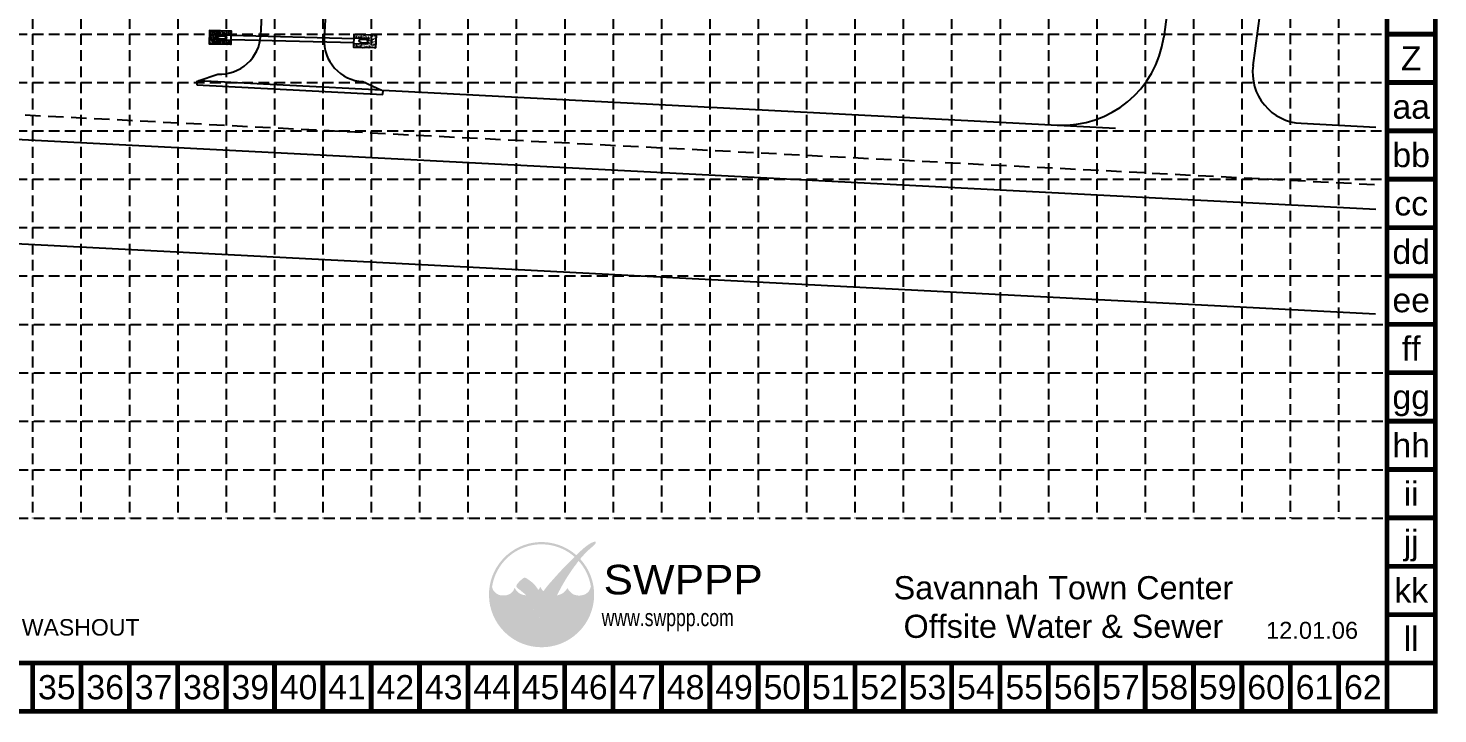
# Model space of a CAD drawing. Header units: feet. Extents: x 23660 to 25174, y 8780 to 9727.
# Drawn here: x 24486 to 25174, y 8780 to 9114 of the extents above; entities that cross this region are included whole.
import ezdxf
from ezdxf.enums import TextEntityAlignment as Align

# ---------------------------------------------------------------- set-up
doc = ezdxf.new("R2010")
doc.units = ezdxf.units.FT
doc.header["$LTSCALE"] = 60
doc.header["$MEASUREMENT"] = 0
doc.linetypes.add('HIDDEN', pattern=[0.375, 0.25, -0.125])
doc.linetypes.add('HIDDEN2', pattern=[0.1875, 0.125, -0.0625])
for name, color, linetype in [('Access Easement', 9, 'Continuous'), ('BASE', 7, 'Continuous'), ('GRID', 254, 'HIDDEN'), ('LEGEND', 7, 'Continuous'), ('LOGO', 7, 'Continuous'), ('PARK', 254, 'Continuous'), ('PRO-PAV', 7, 'Continuous'), ('PRO-ROCK', 7, 'Continuous'), ('PRO-STM', 7, 'Continuous'), ('PRO-STM-HDWL', 2, 'Continuous'), ('ROAD', 254, 'Continuous')]:
    doc.layers.add(name, color=color, linetype=linetype)
doc.styles.add("L200'", font='ARIAL.TTF', dxfattribs={"height": 0.001969})
doc.styles.add('LOGO1', font='Rockeb.TTF', dxfattribs={"height": 25})
doc.styles.get("Standard").update_dxf_attribs({"font": 'ARIAL.TTF'})

# ---------------------------------------------------------------- blocks, each defined once
blk = doc.blocks.new('new logo')
at = {"layer": 'LOGO'}
h = blk.add_hatch(color=170, dxfattribs=at)
h.paths.add_polyline_path([(67.4, 44.1), (66.8, 44.7), (66.3, 45.2), (66, 45.8), (65.5, 46.4), (65.1, 47.2), (64.7, 47.9), (64.4, 48.5), (64.2, 49), (63.9, 49.6), (63.7, 50.1), (63.3, 51), (62.9, 52), (62.6, 52.8), (62.4, 53.3), (62.2, 53.7), (62.1, 54.2), (61.9, 54.7), (61.7, 55.2), (61.5, 55.7), (61.3, 56.3), (61, 56.8), (60.8, 57.4), (60.5, 57.9), (60.2, 58.5), (60, 59.1), (59.7, 59.6), (59.3, 60.2), (59, 60.8), (58.7, 61.3), (58.3, 61.9), (58, 62.4), (57.6, 62.9), (57.3, 63.4), (56.9, 63.9), (56.6, 64.3), (56.3, 64.7), (55.9, 65.1), (55.6, 65.5), (55.2, 65.9), (54.9, 66.2), (54, 66.2), (52.9, 66.3), (52, 66.5), (51.5, 66.6), (50.9, 66.8), (50.3, 67), (49.4, 67.4), (48.3, 67.9), (47.3, 68.6), (46.5, 69.3), (45.7, 70), (45, 70.8), (44.4, 71.5), (44, 72.2), (43.6, 72.7), (43.4, 72.9), (43.2, 73.2), (43.1, 73.4), (43, 73.5), (42.8, 73.7), (42.7, 73.7), (42.7, 73.8), (42.6, 73.8), (42.5, 73.7), (42.5, 73.6), (42.4, 73.5), (42.4, 73.4), (42.3, 73.2), (42.2, 72.8), (42, 72.1), (41.7, 71.5), (41.4, 70.9), (41, 70.3), (40.5, 69.8), (40, 69.2), (39.4, 68.7), (38.8, 68.2), (38.1, 67.7), (37.3, 67.3), (36.5, 66.9), (35.7, 66.6), (34.9, 66.3), (34, 66.1), (33, 66), (31.9, 65.9), (30.8, 65.9), (29.6, 65.9), (28.6, 66), (27.6, 66.1), (26.7, 66.4), (25.8, 66.7), (25, 67.1), (24.1, 67.6), (23.2, 68.2), (22.4, 68.9), (21.8, 69.5), (21.4, 69.9), (21, 70.4), (20.6, 70.9), (20.2, 71.5), (19.9, 72.1), (19.5, 72.9), (19.2, 73.8), (18.9, 74.8, -0.595729), (106.3, 106.8), (107, 107.5), (107.5, 108), (108.1, 108.6, 37.93689), (112.3, 104.5), (112.1, 104.2), (111.6, 103.7), (111.1, 103.1), (110.6, 102.5, -0.146449), (123.6, 75), (123.3, 74.5), (123.1, 74), (122.9, 73.5), (122.8, 73.1), (122.5, 72.4), (122.2, 71.7), (121.9, 71.1), (121.5, 70.5), (121.1, 70), (120.7, 69.5), (120.2, 69), (119.6, 68.6), (119, 68.1), (118.4, 67.7), (117.8, 67.4), (117.1, 67), (116.5, 66.7), (115.8, 66.5), (115, 66.3), (114.3, 66.1), (113.5, 66), (112.7, 65.9), (111.9, 65.8), (111.1, 65.8), (110.3, 65.8), (109.4, 65.9), (108.6, 66), (107.7, 66.2), (106.8, 66.4), (105.9, 66.7), (105.1, 67.1), (104.3, 67.5), (103.5, 68), (102.8, 68.6), (102.1, 69.3), (101.4, 70), (100.8, 70.7), (100.2, 71.4), (99.8, 72), (99.5, 72.5), (99.4, 72.8), (99.3, 73), (99.1, 73.2), (99, 73.4), (98.9, 73.5), (98.8, 73.6), (98.7, 73.6), (98.6, 73.6), (98.5, 73.5), (98.4, 73.4), (98.4, 73.3), (98.3, 73.2), (98.2, 73), (98.1, 72.8), (97.8, 72.4), (97.4, 71.8), (96.9, 71.1), (96.4, 70.5), (95.9, 70.1), (95.4, 69.6), (94.8, 69.1), (94.2, 68.6), (93.5, 68.2), (92.8, 67.7), (91.9, 67.3), (91, 66.9), (90.1, 66.6), (89.4, 66.4), (88.6, 66.2), (87.8, 66.1), (87.6, 65.6), (87.4, 65.1), (87.1, 64.4), (86.9, 63.8), (86.6, 63), (86.3, 62.2), (85.9, 61.3), (85.6, 60.4), (85.3, 59.5), (84.9, 58.6), (84.6, 57.7), (84.2, 56.7), (83.9, 55.8), (83.5, 54.9), (83.2, 54), (82.9, 53.2), (82.6, 52.4), (82.3, 51.6), (82.1, 51), (81.9, 50.3), (81.6, 49.8), (81.3, 48.9), (80.9, 48.1), (80.5, 47.3), (80.1, 46.6), (79.6, 45.9), (79.1, 45.4), (78.6, 44.8), (78.1, 44.3), (77.6, 43.9), (77, 43.5), (76.5, 43.1), (75.9, 42.8), (75.3, 42.6), (74.6, 42.3), (73.7, 42.1), (73, 41.9), (72.2, 41.9), (71.6, 42), (70.9, 42.2), (70.1, 42.5), (69.4, 42.8), (68.7, 43.1), (68, 43.5)])
h.paths.add_polyline_path([(71.8, 72), (70.7, 73.9), (70.1, 75.2), (69.7, 74.3), (68.7, 72.6), (67.9, 71.7), (67.9, 71.5), (68.1, 71.2), (68.3, 71), (68.4, 70.8), (68.5, 70.6), (68.7, 70.4), (68.8, 70.2), (68.9, 70.1), (69, 70), (69.1, 69.8), (69.3, 69.7), (69.4, 69.7), (69.5, 69.6), (69.6, 69.5), (69.7, 69.5), (69.8, 69.4), (69.9, 69.4), (70.1, 69.3), (70.2, 69.3), (70.3, 69.2), (70.4, 69.2), (70.5, 69.2), (70.6, 69.2), (70.8, 69.2), (70.9, 69.2), (71, 69.2), (71.1, 69.2), (71.2, 69.2), (71.3, 69.2), (71.4, 69.2), (71.5, 69.2), (71.6, 69.2), (71.7, 69.3), (71.8, 69.3), (71.9, 69.3), (72, 69.4), (72.1, 69.5), (72.2, 69.5), (72.3, 69.6), (72.5, 69.6), (72.6, 69.7), (72.7, 69.8), (72.8, 69.9), (72.9, 70), (73, 70.1), (73.1, 70.2), (73.2, 70.3), (73.3, 70.4), (72.5, 71.1)], flags=17)
blk.add_hatch(color=240, dxfattribs=at).paths.add_polyline_path([(117.7, 117.3), (118.9, 118.2), (119.8, 118.9), (120.6, 119.5), (121.3, 119.9), (121.9, 120.3), (122.4, 120.6), (122.8, 120.9), (123.1, 121.1), (123.4, 121.3), (123.7, 121.4), (124, 121.6), (124.2, 121.7), (124.4, 121.8), (124.6, 121.9), (124.8, 121.9), (125, 122), (125.2, 122.1), (125.4, 122.2), (125.6, 122.2), (125.8, 122.3), (125.9, 122.4), (126.1, 122.4), (126.3, 122.5), (126.4, 122.5), (126.6, 122.6), (126.7, 122.6), (126.8, 122.7), (126.9, 122.7), (127.1, 122.7), (127.2, 122.8), (127.3, 122.8), (127.4, 122.8), (127.5, 122.8), (127.6, 122.8), (127.7, 122.8), (127.8, 122.8), (127.9, 122.8), (128, 122.8), (128.1, 122.8), (128.1, 122.8), (128.2, 122.8), (128.3, 122.8), (128.4, 122.8), (128.4, 122.7), (128.5, 122.7), (128.5, 122.7), (128.6, 122.7), (128.6, 122.6), (128.7, 122.6), (128.7, 122.6), (128.7, 122.5), (128.7, 122.5), (128.8, 122.4), (128.8, 122.4), (128.8, 122.3), (128.8, 122.3), (128.8, 122.2), (128.8, 122.1), (128.8, 122.1), (128.8, 122), (128.8, 121.9), (128.8, 121.8), (128.8, 121.8), (128.8, 121.7), (128.8, 121.6), (128.7, 121.5), (128.7, 121.4), (128.7, 121.3), (128.6, 121.3), (128.6, 121.2), (128.5, 121.1), (128.4, 121), (128.4, 120.8), (128.3, 120.7), (128.2, 120.6), (128.1, 120.4), (128, 120.3), (127.8, 120.1), (127.7, 120), (127.6, 119.8), (127.4, 119.6), (127.3, 119.4), (127.1, 119.2), (126.8, 119), (126.6, 118.8), (126.3, 118.5), (125.9, 118.2), (125.5, 117.9), (125.1, 117.5), (124.6, 117), (124, 116.6), (123.5, 116.1), (122.9, 115.6), (122.3, 115.1), (121.7, 114.5), (121.1, 114), (120.6, 113.5), (120, 113), (119.5, 112.5), (119, 112), (118.5, 111.5), (118, 111), (117.5, 110.5), (117, 109.9), (116.5, 109.4), (116, 108.8), (115.5, 108.3), (115, 107.7), (114.5, 107.1), (114, 106.6), (113.5, 106), (113, 105.4), (112.5, 104.8), (112.1, 104.2), (111.6, 103.7), (111.1, 103.1), (110.6, 102.4), (110.1, 101.8), (109.6, 101.1), (109, 100.4), (108.5, 99.7), (107.9, 98.9), (107.3, 98.1), (106.7, 97.3), (106, 96.4), (105.4, 95.6), (104.8, 94.7), (104.2, 93.9), (103.6, 93.1), (103.1, 92.3), (102.5, 91.5), (102, 90.6), (101.4, 89.8), (100.9, 89), (100.3, 88.2), (99.8, 87.3), (99.2, 86.5), (98.6, 85.6), (98.1, 84.7), (97.5, 83.8), (96.9, 82.9), (96.4, 82), (95.9, 81.1), (95.4, 80.3), (94.9, 79.5), (94.5, 78.7), (94, 78), (93.6, 77.2), (93.2, 76.5), (92.8, 75.8), (92.4, 75), (92, 74.3), (91.6, 73.5), (91.2, 72.8), (90.8, 72), (90.4, 71.3), (90, 70.6), (89.6, 69.9), (89.3, 69.3), (89, 68.7), (88.8, 68.2), (88.5, 67.7), (88.3, 67.3), (88.1, 66.9), (88, 66.5), (87.8, 66.1), (87.6, 65.6), (87.4, 65.1), (87.1, 64.4), (86.9, 63.8), (86.6, 63), (86.3, 62.2), (85.9, 61.3), (85.6, 60.4), (85.3, 59.5), (84.9, 58.6), (84.6, 57.7), (84.2, 56.7), (83.9, 55.8), (83.5, 54.9), (83.2, 54), (82.9, 53.2), (82.6, 52.4), (82.3, 51.6), (82.1, 51), (81.9, 50.3), (81.6, 49.8), (81.4, 49.2), (81.2, 48.7), (81, 48.3), (80.8, 47.9), (80.6, 47.5), (80.4, 47.1), (80.2, 46.7), (80, 46.4), (79.7, 46.1), (79.5, 45.8), (79.2, 45.5), (79, 45.2), (78.7, 44.9), (78.5, 44.7), (78.2, 44.4), (78, 44.2), (77.7, 44), (77.4, 43.8), (77.2, 43.6), (76.9, 43.4), (76.6, 43.2), (76.3, 43), (76, 42.9), (75.7, 42.7), (75.5, 42.6), (75.2, 42.5), (74.9, 42.4), (74.6, 42.3), (74.3, 42.2), (74, 42.1), (73.8, 42.1), (73.5, 42), (73.2, 42), (73, 41.9), (72.7, 41.9), (72.5, 41.9), (72.2, 41.9), (72, 42), (71.8, 42), (71.5, 42.1), (71.3, 42.1), (71.1, 42.2), (70.8, 42.2), (70.6, 42.3), (70.4, 42.4), (70.1, 42.5), (69.9, 42.6), (69.6, 42.7), (69.4, 42.8), (69.2, 42.9), (68.9, 43), (68.7, 43.1), (68.5, 43.2), (68.2, 43.4), (68, 43.6), (67.8, 43.7), (67.6, 43.9), (67.4, 44.1), (67.2, 44.3), (67, 44.5), (66.8, 44.7), (66.6, 44.9), (66.5, 45.1), (66.3, 45.4), (66.1, 45.6), (65.9, 45.9), (65.7, 46.2), (65.4, 46.6), (65.2, 47), (65, 47.4), (64.7, 47.9), (64.4, 48.5), (64.2, 49), (63.9, 49.6), (63.7, 50.1), (63.4, 50.7), (63.2, 51.3), (63, 51.8), (62.8, 52.3), (62.6, 52.8), (62.4, 53.3), (62.2, 53.7), (62.1, 54.2), (61.9, 54.7), (61.7, 55.2), (61.5, 55.7), (61.3, 56.3), (61, 56.8), (60.8, 57.4), (60.5, 57.9), (60.2, 58.5), (60, 59.1), (59.7, 59.6), (59.3, 60.2), (59, 60.8), (58.7, 61.3), (58.3, 61.9), (58, 62.4), (57.6, 62.9), (57.3, 63.4), (56.9, 63.9), (56.6, 64.3), (56.3, 64.7), (55.9, 65.1), (55.6, 65.5), (55.2, 65.9), (54.9, 66.3), (54.5, 66.6), (54.1, 67), (53.7, 67.4), (53.3, 67.8), (52.8, 68.1), (52.4, 68.5), (51.9, 68.9), (51.4, 69.3), (50.9, 69.7), (50.5, 70), (50, 70.4), (49.5, 70.8), (49.1, 71.1), (48.7, 71.5), (48.2, 71.8), (47.8, 72.1), (47.5, 72.4), (47.1, 72.7), (46.8, 72.9), (46.6, 73.1), (46.3, 73.3), (46.1, 73.5), (45.9, 73.6), (45.7, 73.8), (45.6, 73.9), (45.5, 74), (45.3, 74.2), (45.2, 74.3), (45.1, 74.4), (45, 74.6), (45, 74.7), (44.9, 74.8), (44.8, 75), (44.8, 75.1), (44.8, 75.2), (44.7, 75.4), (44.7, 75.5), (44.7, 75.7), (44.7, 75.8), (44.7, 76), (44.7, 76.1), (44.7, 76.3), (44.8, 76.4), (44.8, 76.6), (44.9, 76.7), (44.9, 76.9), (45, 77.1), (45.1, 77.2), (45.2, 77.4), (45.3, 77.6), (45.4, 77.8), (45.6, 78), (45.7, 78.2), (45.9, 78.5), (46.1, 78.7), (46.3, 79), (46.6, 79.3), (46.8, 79.5), (47.1, 79.8), (47.3, 80.1), (47.6, 80.4), (47.9, 80.7), (48.2, 81), (48.5, 81.3), (48.8, 81.6), (49.2, 81.9), (49.5, 82.2), (49.8, 82.5), (50.1, 82.7), (50.4, 83), (50.7, 83.2), (51, 83.4), (51.2, 83.6), (51.5, 83.8), (51.7, 83.9), (51.9, 84.1), (52.1, 84.2), (52.2, 84.3), (52.4, 84.4), (52.5, 84.5), (52.7, 84.5), (52.8, 84.6), (53, 84.6), (53.1, 84.6), (53.2, 84.7), (53.3, 84.7), (53.5, 84.7), (53.6, 84.7), (53.7, 84.7), (53.8, 84.7), (54, 84.7), (54.1, 84.6), (54.2, 84.6), (54.3, 84.5), (54.5, 84.5), (54.6, 84.4), (54.7, 84.4), (54.9, 84.3), (55, 84.2), (55.2, 84.1), (55.3, 84.1), (55.5, 84), (55.7, 83.9), (55.9, 83.7), (56.1, 83.6), (56.4, 83.4), (56.7, 83.2), (57, 83), (57.3, 82.8), (57.7, 82.5), (58, 82.3), (58.4, 82), (58.8, 81.7), (59.2, 81.4), (59.6, 81.1), (60, 80.8), (60.4, 80.5), (60.8, 80.2), (61.2, 79.9), (61.5, 79.6), (61.9, 79.3), (62.3, 78.9), (62.6, 78.6), (63, 78.3), (63.3, 77.9), (63.7, 77.5), (64, 77.2), (64.3, 76.8), (64.6, 76.4), (64.9, 76), (65.2, 75.6), (65.5, 75.2), (65.8, 74.8), (66.1, 74.4), (66.4, 74), (66.7, 73.6), (66.9, 73.2), (67.2, 72.8), (67.4, 72.5), (67.6, 72.1), (67.8, 71.8), (67.9, 71.5), (68.1, 71.2), (68.3, 71), (68.4, 70.8), (68.5, 70.6), (68.7, 70.4), (68.8, 70.2), (68.9, 70.1), (69, 70), (69.1, 69.8), (69.3, 69.7), (69.4, 69.7), (69.5, 69.6), (69.6, 69.5), (69.7, 69.5), (69.8, 69.4), (69.9, 69.4), (70.1, 69.3), (70.2, 69.3), (70.3, 69.2), (70.4, 69.2), (70.5, 69.2), (70.6, 69.2), (70.8, 69.2), (70.9, 69.2), (71, 69.2), (71.1, 69.2), (71.2, 69.2), (71.3, 69.2), (71.4, 69.2), (71.5, 69.2), (71.6, 69.2), (71.7, 69.3), (71.8, 69.3), (71.9, 69.3), (72, 69.4), (72.1, 69.5), (72.2, 69.5), (72.3, 69.6), (72.5, 69.6), (72.6, 69.7), (72.7, 69.8), (72.8, 69.9), (72.9, 70), (73, 70.1), (73.1, 70.2), (73.2, 70.3), (73.3, 70.5), (73.5, 70.6), (73.6, 70.8), (73.7, 70.9), (73.9, 71.1), (74, 71.3), (74.2, 71.5), (74.3, 71.8), (74.5, 72), (74.7, 72.3), (74.9, 72.6), (75.1, 72.8), (75.3, 73.1), (75.6, 73.5), (75.8, 73.8), (76.1, 74.1), (76.4, 74.5), (76.7, 74.9), (77, 75.3), (77.3, 75.7), (77.7, 76.1), (78, 76.5), (78.4, 77), (78.8, 77.4), (79.2, 77.9), (79.6, 78.4), (80, 78.9), (80.5, 79.5), (81, 80), (81.5, 80.6), (82, 81.1), (82.5, 81.7), (83, 82.3), (83.6, 82.9), (84.1, 83.5), (84.7, 84.1), (85.2, 84.7), (85.7, 85.3), (86.2, 85.8), (86.7, 86.4), (87.2, 86.9), (87.7, 87.4), (88.1, 87.9), (88.6, 88.5), (89.1, 89), (89.5, 89.5), (90, 90.1), (90.5, 90.6), (91, 91.2), (91.5, 91.7), (92.1, 92.3), (92.6, 92.9), (93.2, 93.5), (93.8, 94.1), (94.4, 94.8), (95, 95.4), (95.6, 96), (96.3, 96.7), (96.9, 97.3), (97.6, 98), (98.2, 98.6), (98.8, 99.2), (99.4, 99.8), (100, 100.3), (100.5, 100.9), (101.1, 101.4), (101.6, 102), (102.1, 102.5), (102.7, 103.1), (103.2, 103.6), (103.7, 104.1), (104.2, 104.7), (104.8, 105.2), (105.3, 105.8), (105.9, 106.3), (106.4, 106.9), (107, 107.5), (107.5, 108), (108.1, 108.6), (108.7, 109.2), (109.3, 109.8), (109.9, 110.3), (110.4, 110.9), (111, 111.5), (111.6, 112), (112.2, 112.6), (112.8, 113.1), (113.4, 113.6), (114, 114.2), (114.6, 114.7), (115.3, 115.3), (116, 115.9), (116.8, 116.6)])
at = {"layer": 'LOGO', "style": 'LOGO1'}
for s, height, width, p in [('SWPPP', 31.32, 1.115, (137, 67)), ('www.swppp.com', 18.112, 0.77, (135, 33.4))]:
    blk.add_text(s, height=height, dxfattribs=dict(at, width=width)).set_placement(p)

msp = doc.modelspace()

# ---------------------------------------------------------------- hatches: boundary and pattern name
at = {"layer": 'PRO-ROCK'}
h = msp.add_hatch(dxfattribs=at)
h.set_pattern_fill('AR-CONC', color=8, scale=0.189919, angle=196.34083, style=0)
h.set_pattern_definition([(246.340833, (29421.0812, 12780.7799), (-1.34071505, -0.2688951), [0.14243897, -1.5668287]), (191.340833, (29421.0812, 12780.7799), (0.6547943, -1.2967066), [0.11395118, -1.25346295]), (296.792233, (29420.9695, 12780.7575), (-0.68592196, -1.56560115), [0.1210545, -1.3315995]), (242.525033, (29421.1881, 12780.4154), (-2.0334564, -0.2686135), [0.21365846, -2.35024304]), (292.976433, (29421.0186, 12780.393), (-1.182886, -2.2747245), [0.18158175, -1.9973989]), (187.525033, (29421.188, 12780.4154), (-1.1828842, -2.27472544), [0.1709268, -1.8801944]), (217.340833, (29420.9791, 12780.4531), (-1.30297873, 0.4148106), [0.14243897, -1.5668287]), (162.340833, (29420.9791, 12780.453), (-0.05595984, -1.45157573), [0.11395118, -1.25346295]), (267.792233, (29420.8705, 12780.4876), (-1.35893936, -1.03676405), [0.1210545, -1.3315995]), (233.840833, (29421.0812, 12780.77987), (0.155716658, -0.613186096), [0, -1.23826946, 0, -1.27245482, 0, -1.25821092]), (203.840833, (29421.0812, 12780.7799), (-0.2686871, -0.85937088), [0, -0.72548916, 0, -1.20978167, 0, -0.47954454]), (163.840833, (29421.48763, 12780.899), (-0.984926595, -0.24413571), [0, -0.47479657, 0, -1.48136531, 0, -1.96565781]), (153.840833, (29421.6699, 12780.9525), (-1.00934871, -0.49405634), [0, -0.61723554, 0, -0.9837785, 0, -1.39590192])])
h.paths.add_polyline_path([(24577.98, 9111.22), (24584.82, 9111.04), (24584.86, 9112.94), (24574.23, 9113.21), (24574.07, 9106.82), (24584.7, 9106.55), (24584.75, 9108.44), (24577.91, 9108.62)])
h = msp.add_hatch(dxfattribs=at)
h.set_pattern_fill('AR-CONC', color=8, scale=0.189919, angle=196.34083, style=0)
h.set_pattern_definition([(290.706944, (20003.9523, 13023.447), (1.32508673, -0.33758934), [0.14243897, -1.5668287]), (345.706944, (20003.9523, 13023.447), (-0.72070982, -1.26126165), [0.11395118, -1.25346295]), (240.255544, (20004.0627, 13023.4189), (0.60437815, -1.5988505), [0.1210545, -1.3315995]), (294.522744, (20003.8268, 13023.0885), (2.0169232, -0.37298653), [0.21365846, -2.35024304]), (244.071344, (20003.9949, 13023.0575), (1.0641605, -2.332628), [0.18158175, -1.9973989]), (349.522744, (20003.8268, 13023.0885), (1.0641587, -2.3326288), [0.1709268, -1.8801944]), (319.706944, (20004.0374, 13023.1154), (1.32261353, 0.3471525), [0.14243897, -1.5668287]), (14.706944, (20004.0374, 13023.1154), (-0.01887523, -1.45253135), [0.11395118, -1.25346295]), (269.255544, (20004.1476, 13023.1443), (1.30373915, -1.10537782), [0.1210545, -1.3315995]), (303.206944, (20003.9523, 13023.44704), (-0.187091042, -0.604352387), [0, -1.23826946, 0, -1.27245482, 0, -1.25821092]), (333.206944, (20003.9523, 13023.44704), (0.22407015, -0.87206859), [0, -0.72548916, 0, -1.20978167, 0, -0.47954454]), (13.206944, (20003.55255, 13023.58697), (0.97104566, -0.29453857), [0, -0.47479657, 0, -1.48136531, 0, -1.96565781]), (23.206944, (20003.3733, 13023.6497), (0.98256365, -0.54538533), [0, -0.61723554, 0, -0.9837785, 0, -1.39590192])])
h.paths.add_polyline_path([(24651.63, 9109.32), (24644.8, 9109.5), (24644.84, 9111.39), (24655.48, 9111.12), (24655.31, 9104.73), (24644.68, 9105), (24644.73, 9106.9), (24651.56, 9106.72)])

# ---------------------------------------------------------------- linework, layer by layer
at = {"layer": 'Access Easement', "color": 253}
msp.add_lwpolyline([(24631.9, 9143.52), (24630.13, 9109.31, 0.414214), (24649.08, 9088.31), (24658.24, 9084.08), (24568.63, 9088.71), (24578.17, 9091.96, 0.414214), (24599.18, 9110.91), (24600.94, 9145.12)], format="xyb", close=True, dxfattribs=at)
at = {"layer": 'BASE', "color": 9}
msp.add_line((25149.26, 9702.13), (25149.26, 8804.38), dxfattribs=at)
at = {"layer": 'BASE', "const_width": 2.36}
for points in [[(23660.88, 8780.75), (25172.88, 8780.75), (25172.88, 9725.75), (23660.88, 9725.75)], [(23684.51, 8804.38), (25149.26, 8804.38), (25149.26, 9702.13), (23684.51, 9702.13)]]:
    msp.add_lwpolyline(points, close=True, dxfattribs=at)
for points in [[(25172.88, 9111.5), (25149.26, 9111.5)], [(25172.88, 9087.88), (25149.26, 9087.88)], [(25172.88, 9064.25), (25149.26, 9064.25)], [(25172.88, 9040.63), (25149.26, 9040.63)], [(25172.88, 9017), (25149.26, 9017)], [(25172.88, 8993.38), (25149.26, 8993.38)], [(25172.88, 8969.75), (25149.26, 8969.75)], [(25172.88, 8946.13), (25149.26, 8946.13)], [(25172.88, 8922.5), (25149.26, 8922.5)], [(25172.88, 8898.88), (25149.26, 8898.88)], [(25172.88, 8875.25), (25149.26, 8875.25)], [(25172.88, 8851.63), (25149.26, 8851.63)], [(25172.88, 8828), (25149.26, 8828)], [(24487.76, 8780.75), (24487.76, 8804.38)], [(24511.38, 8780.75), (24511.38, 8804.38)], [(24535.01, 8780.75), (24535.01, 8804.38)], [(24558.63, 8780.75), (24558.63, 8804.38)], [(24582.26, 8780.75), (24582.26, 8804.38)], [(24605.88, 8780.75), (24605.88, 8804.38)], [(24629.51, 8780.75), (24629.51, 8804.38)], [(24653.13, 8780.75), (24653.13, 8804.38)], [(24676.76, 8780.75), (24676.76, 8804.38)], [(24700.38, 8780.75), (24700.38, 8804.38)], [(24724.01, 8780.75), (24724.01, 8804.38)], [(24747.63, 8780.75), (24747.63, 8804.38)], [(24771.26, 8780.75), (24771.26, 8804.38)], [(24794.88, 8780.75), (24794.88, 8804.38)], [(24818.51, 8780.75), (24818.51, 8804.38)], [(24842.13, 8780.75), (24842.13, 8804.38)], [(24865.76, 8780.75), (24865.76, 8804.38)], [(24889.38, 8780.75), (24889.38, 8804.38)], [(24913.01, 8780.75), (24913.01, 8804.38)], [(24936.63, 8780.75), (24936.63, 8804.38)], [(24960.26, 8780.75), (24960.26, 8804.38)], [(24983.88, 8780.75), (24983.88, 8804.38)], [(25007.51, 8780.75), (25007.51, 8804.38)], [(25031.13, 8780.75), (25031.13, 8804.38)], [(25054.76, 8780.75), (25054.76, 8804.38)], [(25078.38, 8780.75), (25078.38, 8804.38)], [(25102.01, 8780.75), (25102.01, 8804.38)], [(25125.63, 8780.75), (25125.63, 8804.38)], [(25172.88, 8804.38), (25149.26, 8804.38)], [(25149.26, 8780.75), (25149.26, 8804.38)]]:
    msp.add_lwpolyline(points, dxfattribs=at)
at = {"layer": 'GRID', "linetype": 'HIDDEN', "ltscale": 0.35}
for p, q in [((24487.76, 9702.13), (24487.76, 8875.15)), ((24511.38, 9702.13), (24511.38, 8875.15)), ((24535.01, 9702.13), (24535.01, 8875.15)), ((24558.63, 9702.13), (24558.63, 8875.15)), ((24582.26, 9702.13), (24582.26, 8875.15)), ((24605.88, 9702.13), (24605.88, 8875.15)), ((24629.51, 9702.13), (24629.51, 8875.15)), ((24653.13, 9702.13), (24653.13, 8875.15)), ((24676.76, 9702.13), (24676.76, 8875.15)), ((24700.38, 9702.13), (24700.38, 8875.15)), ((24724.01, 9702.13), (24724.01, 8875.15)), ((24747.63, 9702.13), (24747.63, 8875.15)), ((24771.26, 9702.13), (24771.26, 8875.15)), ((24794.88, 9702.13), (24794.88, 8875.15)), ((24818.51, 9702.13), (24818.51, 8875.15)), ((24842.13, 9702.13), (24842.13, 8875.15)), ((24865.76, 9702.13), (24865.76, 8875.15)), ((24889.38, 9702.13), (24889.38, 8875.15)), ((24913.01, 9702.13), (24913.01, 8875.15)), ((24936.63, 9702.13), (24936.63, 8875.15)), ((24960.26, 9702.13), (24960.26, 8875.15)), ((24983.88, 9702.13), (24983.88, 8875.15)), ((25007.51, 9702.13), (25007.51, 8875.15)), ((25031.13, 9702.13), (25031.13, 8875.15)), ((25054.76, 9702.13), (25054.76, 8875.15)), ((25078.38, 9702.13), (25078.38, 8875.15)), ((25101.97, 9702.52), (25101.97, 8875.15)), ((25125.59, 9702.52), (25125.59, 8875.15)), ((23684.51, 9111.5), (25149.26, 9111.5)), ((23684.51, 9087.88), (25149.26, 9087.88)), ((23684.51, 9064.25), (25149.26, 9064.25)), ((23684.51, 9040.63), (25149.26, 9040.63)), ((23684.51, 9017), (25149.26, 9017)), ((23684.51, 8993.38), (25149.26, 8993.38)), ((23685.04, 8969.65), (25149.79, 8969.65)), ((23685.04, 8946.02), (25149.79, 8946.02)), ((23685.04, 8922.4), (25149.79, 8922.4)), ((23685.04, 8898.77), (25149.79, 8898.77)), ((23685.04, 8875.15), (25149.79, 8875.15))]:
    msp.add_line(p, q, dxfattribs=at)
at = {"layer": 'PARK', "color": 253}
for p, q in [((24567.99, 9088.74), (24567.89, 9086.74)), ((24567.89, 9086.74), (24658.82, 9082.05)), ((24658.82, 9082.05), (24658.92, 9084.05))]:
    msp.add_line(p, q, dxfattribs=at)
at = {"layer": 'PRO-PAV'}
msp.add_line((25075.51, 9378.97), (25040.24, 9110.06), dxfattribs=at)
msp.add_arc((24990.73, 9117), 50, 267.04778, 352.01771, dxfattribs=at)
at = {"layer": 'PRO-ROCK'}
for p, q in [((24584.75, 9108.44), (24584.82, 9111.04)), ((24644.73, 9106.9), (24644.8, 9109.5))]:
    msp.add_line(p, q, dxfattribs=at)
for points in [[(24577.98, 9111.22), (24584.82, 9111.04), (24584.86, 9112.94), (24574.23, 9113.21), (24574.07, 9106.82), (24584.7, 9106.55), (24584.75, 9108.44), (24577.91, 9108.62)], [(24651.63, 9109.32), (24644.8, 9109.5), (24644.84, 9111.39), (24655.48, 9111.12), (24655.31, 9104.73), (24644.68, 9105), (24644.73, 9106.9), (24651.56, 9106.72)]]:
    msp.add_lwpolyline(points, close=True, dxfattribs=at)
at = {"layer": 'PRO-STM', "color": 7}
for points in [[(24644.74, 9107.2), (24584.76, 9108.74)], [(24644.79, 9109.2), (24584.81, 9110.74)]]:
    msp.add_lwpolyline(points, dxfattribs=at)
at = {"layer": 'PRO-STM-HDWL', "color": 0}
msp.add_ellipse((24580.23, 9109.86), major_axis=(-2.28, 0.06), ratio=0.364191, dxfattribs=at)
at = {"layer": 'PRO-STM-HDWL', "color": 0, "extrusion": (0, 0, -1)}
msp.add_ellipse((24649.32, 9108.08), major_axis=(2.28, -0.06), ratio=0.364191, dxfattribs=at)
at = {"layer": 'ROAD'}
for p, q in [((25144.74, 9557.82), (25083.8, 9096.17)), ((24658.87, 9084.05), (25016.61, 9065.6)), ((25107.3, 9067.94), (25143.86, 9066.05))]:
    msp.add_line(p, q, dxfattribs=at)
at = {"layer": 'ROAD', "color": 8, "linetype": 'HIDDEN2'}
msp.add_line((23697.62, 9112.6), (25143.81, 9038.02), dxfattribs=at)
at = {"layer": 'ROAD', "color": 7}
for p, q in [((23774.16, 9096.63), (25143.78, 9026)), ((23792.86, 9044.6), (25143.69, 8974.94))]:
    msp.add_line(p, q, dxfattribs=at)
at = {"layer": 'ROAD'}
msp.add_arc((25108.59, 9092.9), 25, 172.48, 267.04778, dxfattribs=at)

# ---------------------------------------------------------------- block references
at = {"layer": 'LEGEND', "xscale": 0.4611241855614026, "yscale": 0.4611241855549224, "zscale": 0.4611241855579106}
msp.add_blockref('new logo', (24703.44, 8806.98), dxfattribs=at)

# ---------------------------------------------------------------- texts
at = {"insert": (24991.23, 8846.8), "char_height": 11.3034, "width": 169.6214, "attachment_point": 2}
msp.add_mtext('Savannah Town Center Offsite Water & Sewer', dxfattribs=at)
at = {"layer": 'BASE'}
for s, height, p in [('Z', 11.81, (25161.07, 9099.69)), ('aa', 11.812, (25161.07, 9076.07)), ('bb', 11.812, (25161.07, 9052.44)), ('cc', 11.812, (25161.07, 9028.82)), ('dd', 11.812, (25161.07, 9005.19)), ('ee', 11.812, (25161.07, 8981.57)), ('ff', 11.812, (25161.07, 8957.94)), ('gg', 11.812, (25161.07, 8934.32)), ('hh', 11.812, (25161.07, 8910.69)), ('ii', 11.812, (25161.07, 8887.07)), ('jj', 11.812, (25161.07, 8863.44)), ('kk', 11.812, (25161.07, 8839.82)), ('ll', 11.812, (25161.07, 8816.19)), ('35', 11.812, (24499.57, 8792.57)), ('36', 11.812, (24523.19, 8792.57)), ('37', 11.812, (24546.82, 8792.57)), ('38', 11.812, (24570.44, 8792.57)), ('39', 11.812, (24594.07, 8792.57)), ('40', 11.812, (24617.69, 8792.57)), ('42', 11.812, (24664.94, 8792.57)), ('43', 11.812, (24688.57, 8792.57)), ('46', 11.812, (24759.44, 8792.57)), ('48', 11.812, (24806.69, 8792.57)), ('49', 11.812, (24830.32, 8792.57)), ('50', 11.812, (24853.94, 8792.57)), ('52', 11.812, (24901.19, 8792.57)), ('53', 11.812, (24924.82, 8792.57)), ('56', 11.812, (24995.69, 8792.57)), ('58', 11.812, (25042.94, 8792.57)), ('59', 11.812, (25066.57, 8792.57)), ('60', 11.812, (25090.19, 8792.57)), ('61', 11.812, (25113.82, 8792.57)), ('62', 11.812, (25137.44, 8792.57)), ('41', 11.812, (24641.32, 8792.57)), ('44', 11.812, (24712.19, 8792.57)), ('45', 11.812, (24735.82, 8792.57)), ('47', 11.812, (24783.07, 8792.57)), ('51', 11.812, (24877.57, 8792.57)), ('54', 11.812, (24948.44, 8792.57)), ('55', 11.812, (24972.07, 8792.57)), ('57', 11.812, (25019.32, 8792.57))]:
    msp.add_text(s, height=height, dxfattribs=at).set_placement(p, align=Align.MIDDLE_CENTER)
msp.add_text('12.01.06', height=8.269, dxfattribs=at).set_placement((25112.65, 8816.2), align=Align.CENTER)
at = {"layer": 'LEGEND', "style": "L200'"}
msp.add_text('CONCRETE WASHOUT', height=8.0559, dxfattribs=at).set_placement((24416.2, 8817.77))

doc.saveas('drawing.dxf')
